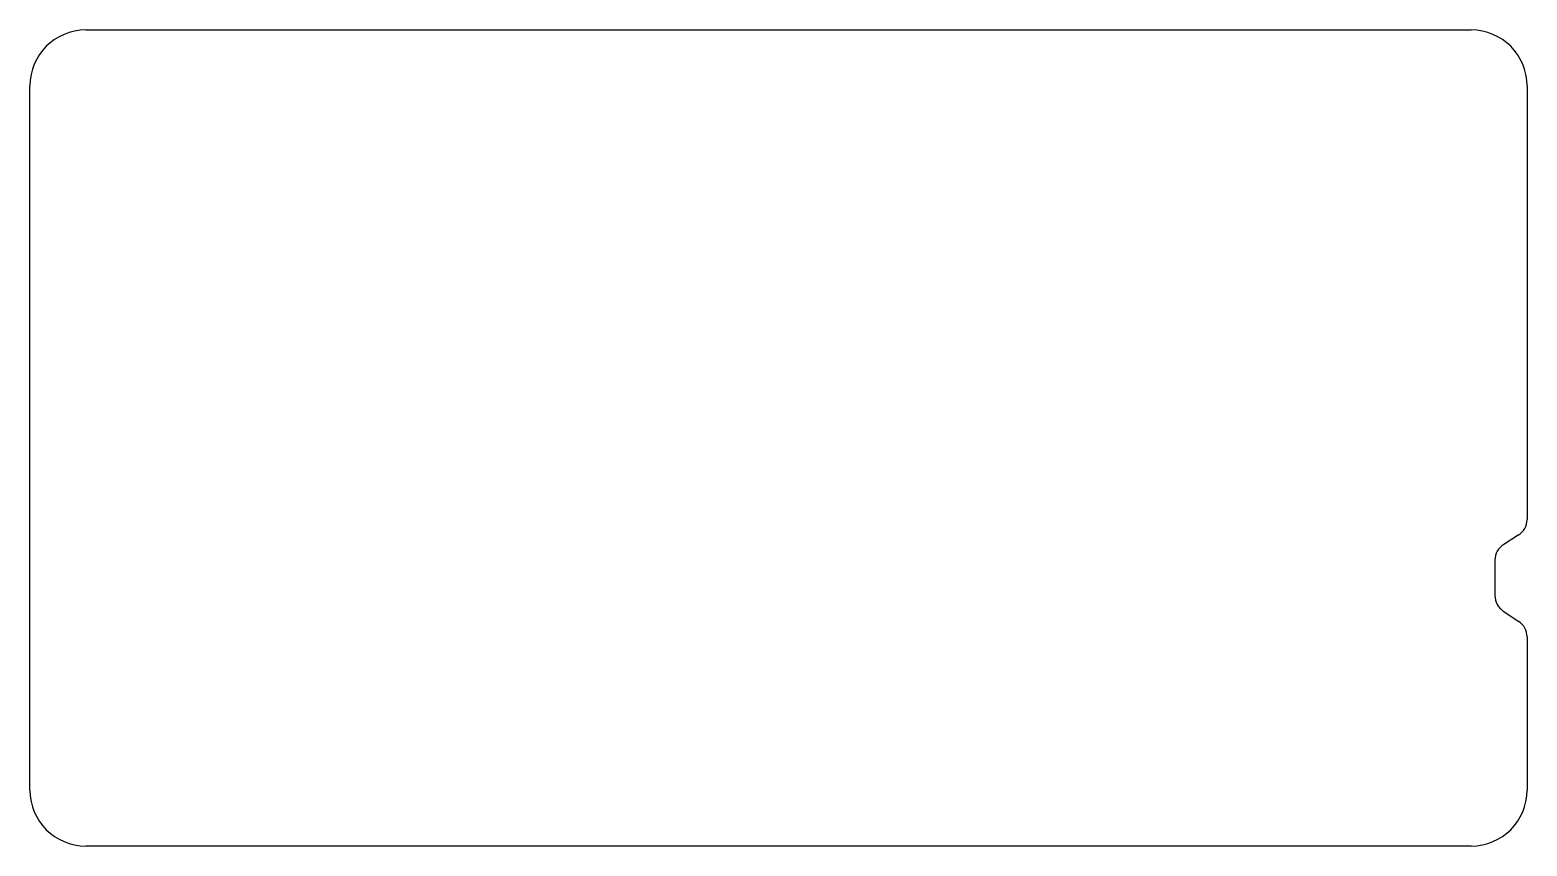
# Model space of a CAD drawing. Header units: millimetres. Extents: x 0 to 80.5, y 0 to 43.9.
import ezdxf

# ---------------------------------------------------------------- set-up
doc = ezdxf.new("R2010")
doc.units = ezdxf.units.MM

msp = doc.modelspace()

# ---------------------------------------------------------------- linework, layer by layer
at = {"color": 7, "linetype": 'Continuous'}
for p, q in [((3, 43.853), (77.485, 43.853)), ((0, 3), (0, 40.853)), ((80.485, 40.853), (80.485, 17.547)), ((80.013, 16.698), (79.229, 16.21)), ((78.758, 15.361), (78.758, 13.459)), ((79.203, 12.627), (80.039, 12.069)), ((80.485, 11.237), (80.485, 3)), ((77.485, 0), (3, 0))]:
    msp.add_line(p, q, dxfattribs=at)
for centre, radius, start, end in [((3, 40.853), 3, 90, 180), ((77.485, 40.853), 3, 0, 90), ((79.485, 17.547), 1, 301.89079, 0), ((79.758, 15.361), 1, 121.89079, 180), ((79.758, 13.459), 1, 180, 236.30993), ((79.485, 11.237), 1, 0, 56.30993), ((3, 3), 3, 180, 270), ((77.485, 3), 3, 270, 0)]:
    msp.add_arc(centre, radius, start, end, dxfattribs=at)

doc.saveas('drawing.dxf')
